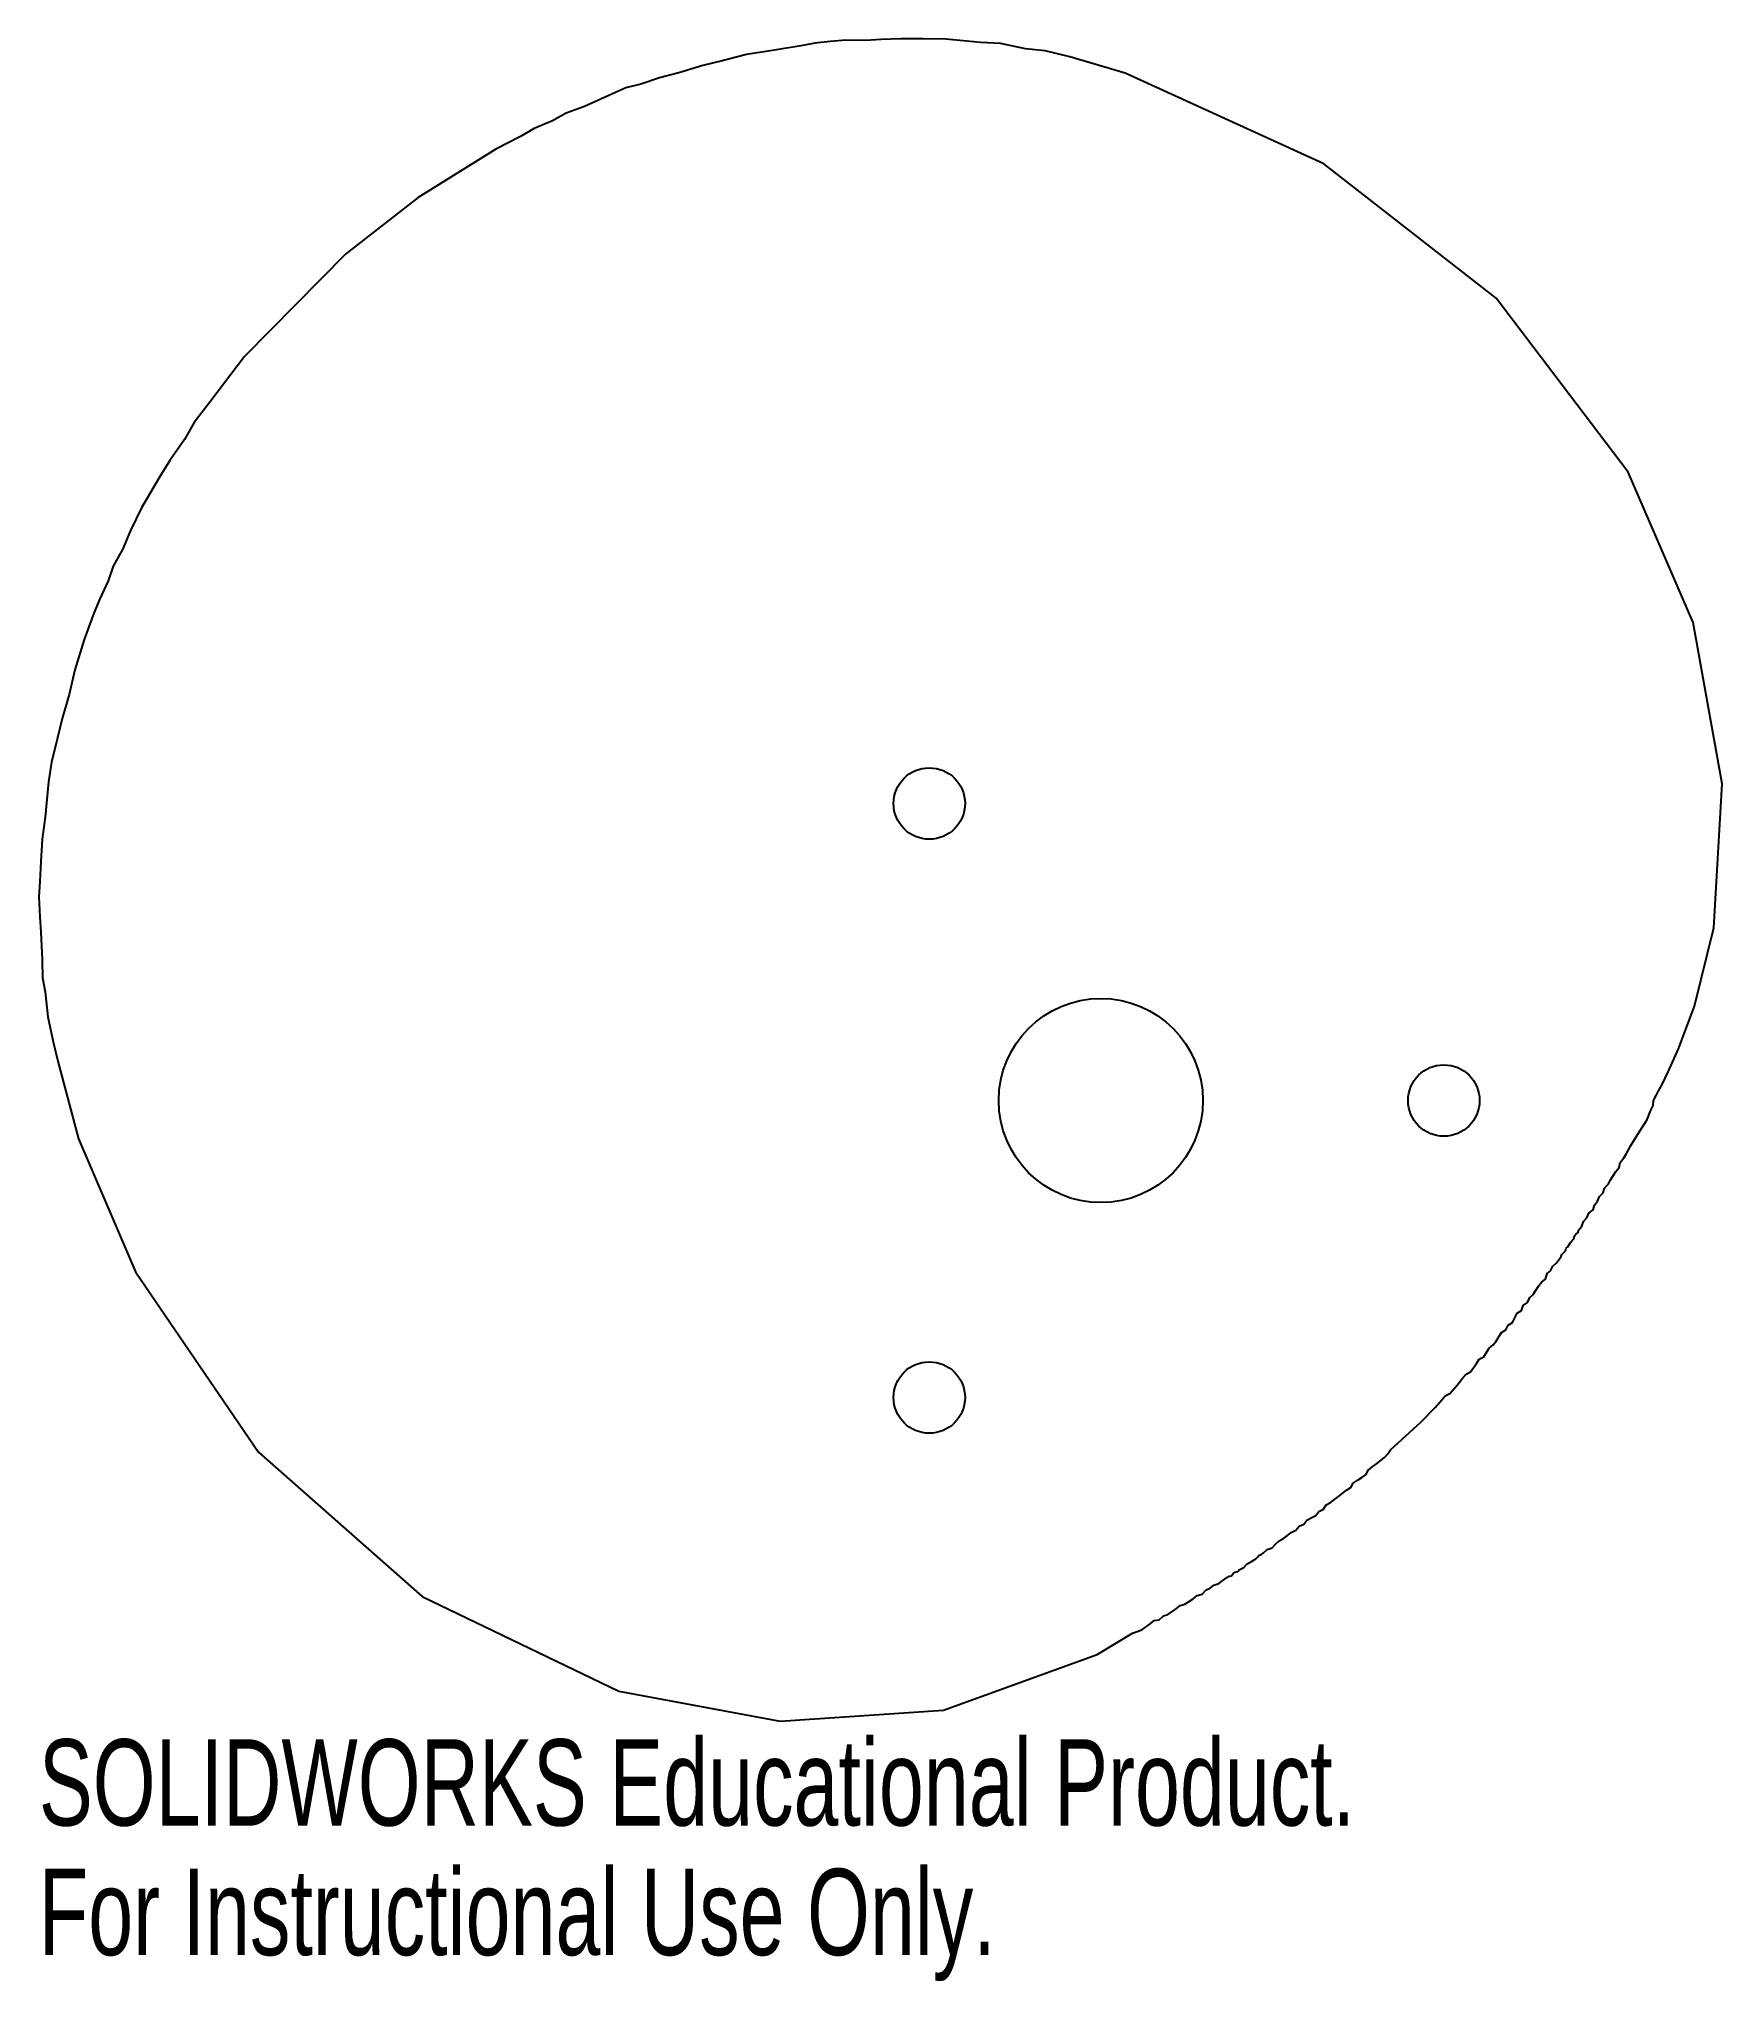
# Model space of a CAD drawing. Header units: inches. Extents: x -2.34 to 1.37, y -1.94 to 2.34.
import ezdxf

# ---------------------------------------------------------------- set-up
doc = ezdxf.new("R2010")
doc.units = ezdxf.units.IN
doc.header["$MEASUREMENT"] = 0
doc.styles.add('SLDTEXTSTYLE0', font='TXT', dxfattribs={"width": 0.7})

msp = doc.modelspace()

# ---------------------------------------------------------------- linework, layer by layer
at = {"color": 7, "linetype": 'Continuous', "flags": 128}
msp.add_lwpolyline([(1.2179, 0), (1.224, 0.0109), (1.2285, 0.0196), (1.2367, 0.0352), (1.2505, 0.0633), (1.2734, 0.1143), (1.3081, 0.2079), (1.3512, 0.3809), (1.3693, 0.6982), (1.3053, 1.0536), (1.1624, 1.3853), (0.871, 1.7682), (0.4918, 2.0648), (0.0535, 2.2642), (-0.0685, 2.3), (-0.1228, 2.3133), (-0.1661, 2.3177), (-0.2208, 2.3297), (-0.2643, 2.332), (-0.3419, 2.3392), (-0.3914, 2.34), (-0.4409, 2.3397), (-0.4844, 2.3389), (-0.5185, 2.3367), (-0.5622, 2.3371), (-0.5963, 2.334), (-0.6303, 2.3302), (-0.6569, 2.3255), (-0.7189, 2.3148), (-0.7812, 2.3055), (-0.8348, 2.2912), (-0.8772, 2.2812), (-0.9303, 2.2652), (-0.9724, 2.254), (-1.0137, 2.2402), (-1.0469, 2.2317), (-1.1377, 2.1912), (-1.1785, 2.176), (-1.2087, 2.1591), (-1.2488, 2.1423), (-1.2787, 2.125), (-1.3331, 2.0971), (-1.5041, 1.9904), (-1.6635, 1.8662), (-1.8872, 1.6397), (-1.9638, 1.5389), (-1.9977, 1.4945), (-2.0192, 1.4566), (-2.0515, 1.4109), (-2.0744, 1.3737), (-2.1143, 1.3064), (-2.138, 1.2562), (-2.1555, 1.2163), (-2.1767, 1.1778), (-2.1876, 1.1454), (-2.2057, 1.1056), (-2.2188, 1.0739), (-2.2402, 1.0165), (-2.261, 0.9491), (-2.2737, 0.8951), (-2.2893, 0.8419), (-2.2993, 0.7995), (-2.3123, 0.7455), (-2.3191, 0.7025), (-2.3264, 0.6249), (-2.333, 0.5759), (-2.3357, 0.5265), (-2.3378, 0.483), (-2.3403, 0.4488), (-2.3385, 0.4051), (-2.3359, 0.3709), (-2.3333, 0.3098), (-2.3322, 0.2704), (-2.3265, 0.2395), (-2.3205, 0.1843), (-2.3088, 0.1297), (-2.2984, 0.087), (-2.2526, -0.0846), (-2.1276, -0.3773), (-1.8566, -0.7752), (-1.4954, -1.0932), (-1.0619, -1.3015), (-0.7069, -1.3676), (-0.3468, -1.3435), (-0.0077, -1.2209), (0.0698, -1.1741), (0.0903, -1.1665), (0.1087, -1.1532), (0.1177, -1.1462), (0.1287, -1.1443), (0.1384, -1.1356), (0.1475, -1.1324), (0.1659, -1.1202), (0.1747, -1.113), (0.1854, -1.1103), (0.2038, -1.0981), (0.2125, -1.0912), (0.2232, -1.0882), (0.2318, -1.0783), (0.2409, -1.075), (0.2494, -1.0679), (0.2598, -1.0642), (0.2686, -1.0576), (0.2775, -1.0513), (0.2829, -1.0486), (0.2877, -1.0472), (0.2918, -1.0422), (0.2958, -1.0396), (0.3019, -1.0379), (0.3051, -1.034), (0.3149, -1.0291), (0.3226, -1.021), (0.3321, -1.0158), (0.3413, -1.0099), (0.3458, -1.0058), (0.3489, -1.0018), (0.3549, -0.9998), (0.3586, -0.9968), (0.3668, -0.9895), (0.3774, -0.9857), (0.3849, -0.9775), (0.3933, -0.9707), (0.4026, -0.965), (0.4117, -0.959), (0.4198, -0.9517), (0.4299, -0.9469), (0.4368, -0.9383), (0.4475, -0.934), (0.4538, -0.9248), (0.4653, -0.9193), (0.474, -0.9146), (0.4801, -0.9054), (0.4907, -0.9006), (0.4964, -0.8911), (0.5065, -0.8858), (0.5241, -0.8726), (0.5412, -0.8588), (0.5511, -0.853), (0.5561, -0.843), (0.5668, -0.8362), (0.575, -0.8305), (0.5846, -0.8243), (0.5895, -0.8144), (0.5995, -0.8068), (0.6074, -0.8007), (0.6252, -0.7868), (0.6327, -0.7789), (0.6382, -0.7695), (0.7054, -0.7088), (0.7367, -0.6762), (0.7518, -0.6593), (0.7591, -0.6505), (0.7688, -0.6456), (0.7855, -0.627), (0.7978, -0.6114), (0.805, -0.6028), (0.8147, -0.5979), (0.8277, -0.5792), (0.834, -0.5698), (0.844, -0.5649), (0.8507, -0.554), (0.856, -0.5455), (0.8643, -0.5385), (0.8716, -0.5304), (0.8782, -0.5196), (0.883, -0.5109), (0.8927, -0.5053), (0.8975, -0.4948), (0.907, -0.4889), (0.9123, -0.4789), (0.9174, -0.4688), (0.9268, -0.4627), (0.9311, -0.4519), (0.9401, -0.4454), (0.9452, -0.4338), (0.9526, -0.4275), (0.9646, -0.4093), (0.9711, -0.4006), (0.9796, -0.3935), (0.9838, -0.3814), (0.9912, -0.375), (0.9962, -0.3652), (1.0043, -0.3576), (1.0107, -0.3488), (1.0143, -0.344), (1.0158, -0.3391), (1.0207, -0.3352), (1.0239, -0.3315), (1.0256, -0.3254), (1.0294, -0.3221), (1.0347, -0.3126), (1.0389, -0.3081), (1.0426, -0.3047), (1.0441, -0.2985), (1.0471, -0.2947), (1.0519, -0.2905), (1.053, -0.2857), (1.0602, -0.2772), (1.064, -0.2668), (1.0709, -0.2583), (1.0758, -0.2485), (1.0847, -0.241), (1.0878, -0.2303), (1.0946, -0.2216), (1.0988, -0.2114), (1.1074, -0.2036), (1.1101, -0.1928), (1.119, -0.1834), (1.1233, -0.1749), (1.1349, -0.1561), (1.1423, -0.1473), (1.1443, -0.1364), (1.1524, -0.1265), (1.158, -0.1183), (1.168, -0.0988), (1.1797, -0.0797), (1.2039, -0.0415), (1.2124, -0.0212), (1.217, -0.0111), (1.2179, 0)], dxfattribs=at)
at = {"color": 7, "linetype": 'Continuous'}
for centre, radius in [((-0.378, 0.6546), 0.0787), ((0, 0), 0.225), ((0.7559, 0), 0.0787), ((-0.378, -0.6546), 0.0787)]:
    msp.add_circle(centre, radius, dxfattribs=at)

# ---------------------------------------------------------------- texts
at = {"color": 7, "linetype": 'Continuous', "char_height": 0.1903, "attachment_point": 1, "style": 'SLDTEXTSTYLE0'}
for s, insert in [('SOLIDWORKS Educational Product.', (-2.3403, -1.4077)), ('For Instructional Use Only.', (-2.3403, -1.6932))]:
    msp.add_mtext(s, dxfattribs=dict(at, insert=insert))

doc.saveas('drawing.dxf')
